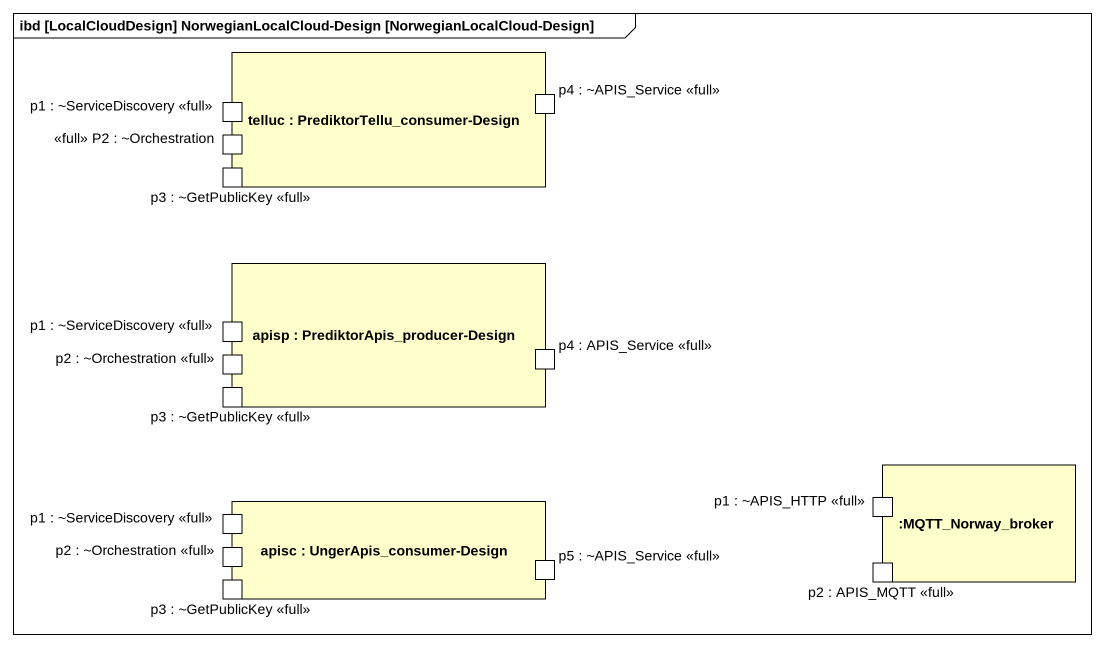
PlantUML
@startuml
mainframe ibd [LocalCloudDesign] NorwegianLocalCloud-Design [NorwegianLocalCloud-Design]
rectangle "telluc : PrediktorTellu_consumer-Design" as telluc {
  port "p1 : ~ServiceDiscovery <<full>>" as p1_ServiceDiscovery_full
  port "<<full>> P2 : ~Orchestration" as full_P2_Orchestration
  port "p4 : ~APIS_Service <<full>>" as p4_APIS_Service_full
  port "p3 : ~GetPublicKey <<full>>" as p3_GetPublicKey_full
}
rectangle "apisp : PrediktorApis_producer-Design" as apisp {
  port "p1 : ~ServiceDiscovery <<full>>" as p1_ServiceDiscovery_full_2
  port "p2 : ~Orchestration <<full>>" as p2_Orchestration_full
  port "p4 : APIS_Service <<full>>" as p4_APIS_Service_full_2
  port "p3 : ~GetPublicKey <<full>>" as p3_GetPublicKey_full_2
}
rectangle "apisc : UngerApis_consumer-Design" as apisc {
  port "p1 : ~ServiceDiscovery <<full>>" as p1_ServiceDiscovery_full_3
  port "p2 : ~Orchestration <<full>>" as p2_Orchestration_full_2
  port "p5 : ~APIS_Service <<full>>" as p5_APIS_Service_full
  port "p3 : ~GetPublicKey <<full>>" as p3_GetPublicKey_full_3
}
rectangle ":MQTT_Norway_broker" as MQTT_Norway_broker {
  port "p1 : ~APIS_HTTP <<full>>" as p1_APIS_HTTP_full
  port "p2 : APIS_MQTT <<full>>" as p2_APIS_MQTT_full
}
@enduml
